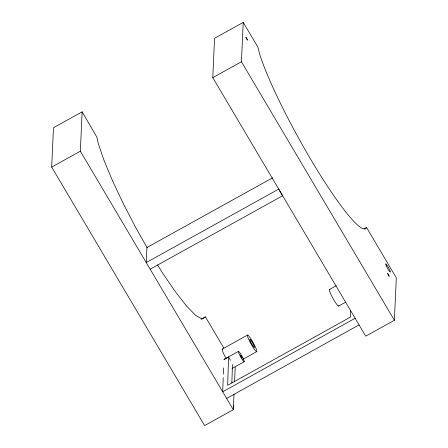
<?xml version="1.0" encoding="UTF-8"?>
<svg xmlns="http://www.w3.org/2000/svg" width="448" height="448" viewBox="0 0 448 448"><rect width="100%" height="100%" fill="white"/><g stroke="black" fill="none" stroke-linecap="round" stroke-linejoin="round"><path stroke-width="0.67" d="M223.216 377.608L222.706 391.81L355.13 318.265M223.328 374.158L223.524 367.948M223.793 359.671L228.57 357.022L227.662 385.297L350.476 317.089L350.7 310.212M231.868 383.046L232.45 364.594M233.47 405.849L233.296 409.707L204.63 425.6L51.682 167.087L53.474 127.73L82.141 111.838L96.908 137.222L98.314 143.679L104.126 160.653L112.694 181.199L123.525 204.103L135.962 228.004L147.224 247.873M234.002 394.139L233.296 409.707L80.354 151.194L82.141 111.838M212.778 77.65L214.564 38.293L243.23 22.4L258.014 47.393L259.442 53.424A110.83 14.566 61 0 0 317.24 170.128A110.83 14.566 61 0 0 366.509 227.45L396.318 277.827L394.386 320.27L365.719 336.162L212.778 77.65L241.444 61.757L243.23 22.4M234.567 381.735L235.222 367.265M150.158 269.181L282.576 195.782L278.662 189.006M223.871 348.074L205.419 316.887L202.059 319.032L195.647 315.347L186.564 306.051L175.347 291.698L162.663 273.146L157.595 264.947M51.682 167.087L80.354 151.194M272.625 177.822L146.922 247.503L146.238 262.556L278.656 189.151M364.073 228.805L366.509 227.45M201.152 319.256L205.419 316.887M329.526 289.486L336.14 285.818M222.354 349.02L247.61 335.02M224.493 359.111L238.487 351.35M338.593 306.102L345.806 302.103M242.85 359.324L256.682 351.658A9.486 1.249 61 0 0 251.031 339.046A9.486 1.249 61 0 0 248.718 339.321A9.486 1.249 61 0 0 256.682 351.658M232.002 368.514L244.171 361.771A5.942 0.778 61 0 0 240.626 353.858A5.942 0.778 61 0 0 239.187 354.054A5.942 0.778 61 0 0 244.171 361.771M226.632 398.44L359.055 324.895M241.444 61.757L394.386 320.27M228.57 357.022L230.53 360.332M226.156 358.585A9.486 1.249 61 0 1 222.858 349.266M338.778 305.771A9.475 1.243 61 0 1 332.735 297.97A9.475 1.243 61 0 1 330.025 289.722M224.375 359.313A5.942 0.778 61 0 1 224.806 359.257M245.963 37.268L247.47 40.029L245.963 37.268M240.576 355.18L242.082 357.941L240.576 355.18M387.671 273.498L389.178 276.259L387.671 273.498M250.443 341.337A4.721 0.622 61 0 0 254.402 347.48A4.721 0.622 61 0 0 251.591 341.202A4.721 0.622 61 0 0 250.443 341.337M386.288 265.916A4.71 0.622 61 0 0 390.236 272.031A4.71 0.622 61 0 0 387.425 265.759A4.71 0.622 61 0 0 386.288 265.916"/></g></svg>
